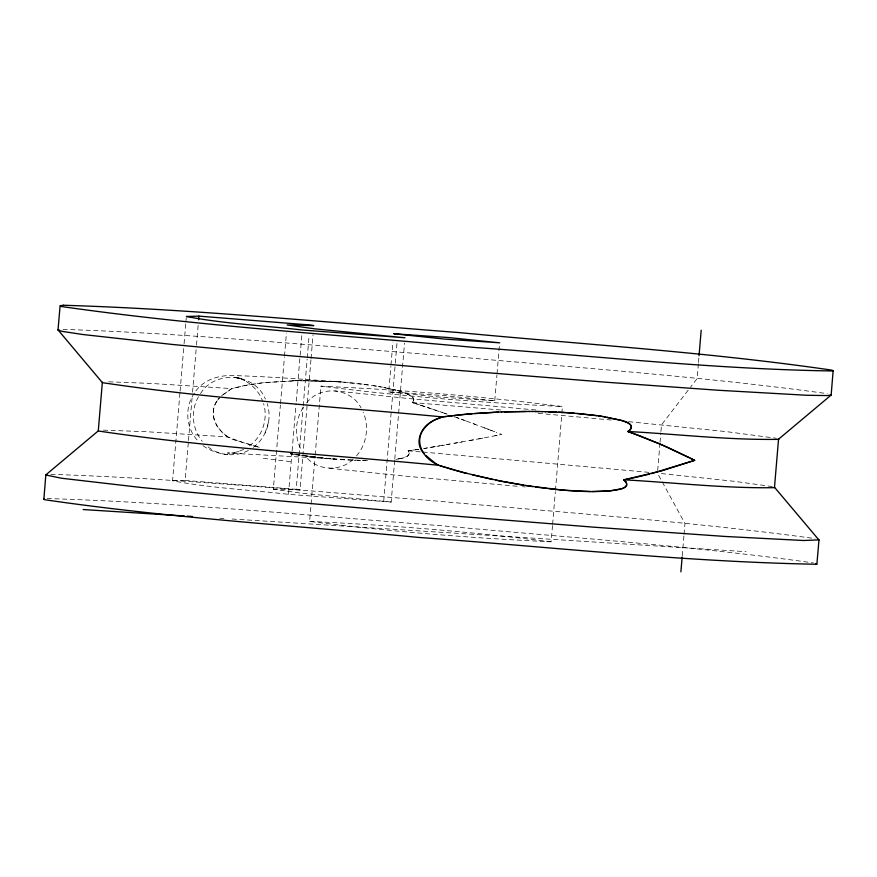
<?xml version="1.0" encoding="UTF-8"?>
<svg xmlns="http://www.w3.org/2000/svg" width="877" height="877" viewBox="0 0 877 877"><rect width="100%" height="100%" fill="white"/><g stroke="black" fill="none" stroke-linecap="round" stroke-linejoin="round"><path stroke-width="0.66" stroke-dasharray="4.38 3.29" d="M394.672 460.381L391.175 502.061L288.467 494.31C249.89 489.826 210.688 488.094 172.561 480.782L179.971 392.523M180.092 391.175L183.962 345.001M184.082 343.652L186.242 317.847M172.561 480.782L185.135 480.421L188.38 441.767M188.478 440.561L192.238 395.856M192.545 392.238L196.393 346.327M196.492 345.121L198.169 325.192M391.175 502.061L300.833 493.115L273.328 489.213L280.388 405.031M280.508 403.672L284.378 357.509M284.499 356.15L286.439 333.074M288.467 494.31L292.019 452.028M292.118 450.822L296.075 403.705M296.283 401.282L299.978 357.191M300.131 355.382L301.962 333.633M310.94 359.888L300.022 489.914L296.218 489.3L303.102 407.246M303.223 405.898L307.136 359.274M307.246 357.959L309.121 335.551M311.05 358.572L313.045 334.85M552.51 525.575L551.151 541.811C470.543 538.072 389.585 531.528 309.614 521.409L315.051 456.511M315.161 455.152L320.938 386.198C401.534 389.706 482.536 396.459 562.508 406.511C481.901 402.773 400.953 396.229 320.982 386.11M388.73 391.931L443.334 395.505L494.88 400.8L440.155 397.117L388.73 391.931L390.879 366.312M390.989 364.964L392.918 342.03M383.709 501.162L395.078 365.862M395.297 363.231L396.952 343.455M394.782 459.033L398.509 414.613M398.629 413.264L404.527 343.039M494.76 400.69L496.919 375.071M497.029 373.723L499.517 344.058M552.62 524.227L555.327 491.756M555.448 490.407L561.762 414.657M561.883 413.297L562.442 406.533M657.673 470.489L659.932 443.652M660.041 442.304L660.83 432.909M660.94 431.572L661.51 424.852L689.673 388.237M682.251 555.722L683.95 535.584M684.06 534.246L684.959 523.503L657.454 473.174M698.377 363.78L697.138 378.546L690.506 387.163M698.487 362.431L699.046 355.722M253.289 447.314C266.597 437.656 272.396 419.195 267.178 403.628M268.537 422.111L265.073 433.03M198.498 396.755C190.484 410.502 191.964 429.028 202.247 441.208M303.234 407.367C294.858 420.138 294.146 437.579 301.809 450.844M194.475 393.082C184.06 407.52 185.99 429.237 198.728 441.635M217.156 400.888C212.672 407.213 211.938 415.862 215.358 422.835M446.13 413.801L412.245 402.51L413.834 399.386L411.85 396.404L406.018 393.313L396.799 390.364M200.515 393.565C215.336 369.579 254.845 373.218 265.38 399.057M413.034 401.644L413.834 399.616L413.122 397.676L407.268 393.839L395.68 390.068L378.48 386.461M217.748 400.033L219.557 397.774C204.538 413.001 219.075 437.393 237.524 440.747M356.49 455.919C366.739 444.168 369.392 426.496 363.21 412.201M412.892 401.83L412.245 402.51L413.911 403.036M306.577 402.938C320.368 384.795 350.866 387.798 361.072 407.926M195.867 390.879C205.92 377.483 223.416 374.315 239.125 375.74C273.547 376.935 307.893 379.609 342.238 382.01L301.436 380.486L264.777 382.515L247.336 385.036L231.747 388.599L221.486 395.79M221.618 395.659L231.747 388.599L245.22 385.442L262.837 382.734L299.189 380.508L337.316 381.638M353.157 459.318C339.684 472.528 315.391 470.631 304.538 454.944M249.287 445.878C262.497 436.746 268.219 418.811 263.593 403.541M248.344 450.427C235.562 457.399 218.779 455.832 207.586 446.492M273.328 489.213L300.022 489.914M243.685 449.386L237.656 451.885L238.697 451.611L231.364 453.069L234.356 452.949L227.395 452.992L367.54 460.732M400.109 458.671C403.277 457.947 410.984 456.643 408.825 451.776M494.88 435.792L497.182 435.343M484.433 437.809L501.797 434.444L496.294 432.328M423.47 448.575L480.98 438.467M478.612 438.928L485.617 437.579M469.348 440.66L474.008 439.783M459.647 442.447L462.168 441.986M399.408 458.803L395.955 459.351M454.604 443.356L457.125 442.896M447.04 444.683L449.561 444.244M441.986 445.549L444.507 445.121M436.921 446.404L439.454 445.987M434.4 446.821L429.335 447.643M424.26 448.443L426.792 448.048M417.967 449.408L418.757 449.287L408.178 450.833L409.285 453.837L407.432 456.193L402.664 458.079L395.549 459.416M417.178 449.528L411.664 450.339M410.798 450.46L408.178 450.833L408.715 451.578M309.614 521.409C390.232 525.148 471.179 531.692 551.151 541.811M62.991 329.379C190.145 333.446 316.915 345.922 443.74 355.623C571.607 367.342 699.912 376.156 827.154 393.62M50.811 474.347C177.976 478.403 304.747 490.89 431.572 500.581C559.438 512.3 687.732 521.124 814.985 538.588M292.556 380.651L335.694 381.528M47.161 498.542C179.018 502.51 310.436 515.775 441.931 525.783C565.829 537.327 690.21 545.626 813.461 562.924M108.737 381.813L150.482 383.402L231.747 388.599M103.376 430.125L146.426 431.714L227.691 436.921L242.512 442.447L259.34 447.314M365.49 460.71L362.212 460.655M360.568 460.611L357.268 460.524M353.957 460.403L355.613 460.458M352.291 460.337L332.131 459.033M219.82 518.219L223.92 518.482M232.12 519.009L746.075 551.677M336.373 381.572L342.238 382.01M338.062 381.692L338.621 381.736M339.739 381.813L340.868 381.901M185.135 480.421L296.218 489.3M341.427 381.944L371.815 385.387M412.245 402.51L500.657 410.008M408.178 450.833L421.618 451.951M422.966 452.061L649.55 472.407M535.803 409.976L409.088 398.575L334.74 390.824M331.572 458.978L330.443 458.89M517.079 486.242L402.598 475.893L328.25 468.132M522.517 486.713L525.235 486.943M343.85 382.142L348.761 382.58M538.215 413.319L614.229 420.291M329.335 458.792L329.895 458.835M328.217 458.682L327.11 458.583M628.634 421.662L726.408 431.627L776.32 438.27M310.348 456.742L335.748 459.318L290.32 453.793M325.992 458.474L301.184 455.503M350.471 382.745L362.026 384.027M661.368 473.569L734.893 481.374L772.264 486.592M263.363 458.353L291.065 461.686M363.769 384.247L382.427 387.174M307.674 456.402L290.375 453.771M295.878 454.703L298.794 455.141M373.459 385.639L376.792 386.176M294.924 454.549L291.087 453.924M227.428 454.56L227.954 454.659C218.91 453.584 209.877 450.986 202.576 445.319M383.512 387.382L385.716 387.809M241.46 378.59L237.645 377.801L244.639 380.465L243.696 380.004C252.225 384.521 259.395 391.92 262.585 401.129M386.91 388.051L395.944 390.133M257.454 446.821L237.875 440.868M415.172 403.431L419.381 404.779M420.894 405.273L426.189 407.005M427.702 407.498L430.136 408.32M432.569 409.131L442.271 412.464M444.694 413.308L447.117 414.152M454.363 416.728L468.559 421.881M456.774 417.595L459.186 418.461M461.587 419.338L463.999 420.215M466.4 421.103L492.995 431.067M473.076 423.569L475.301 424.391M488.588 429.39L484.17 427.724M490.78 430.223L497.402 432.756M227.691 436.921L222.33 432.427L217.682 426.935M217.167 426.156L215.742 423.646M234.455 377.34L240.769 378.458L234.455 377.34"/><path stroke-width="1.32" d="M43.85 499.309L45.845 474.874L98.279 430.892L102.335 382.569L58.025 329.916L60.085 306.029M833.15 370.631L831.155 395.056L778.173 439.52M198.63 319.754L198.926 316.126L310.009 325.005L313.813 325.619L287.119 324.928L314.624 328.82L404.966 337.766L302.269 330.015C263.681 325.542 224.479 323.81 186.362 316.487L198.926 316.126M680.903 571.826L682.142 557.059M699.046 355.722L701.194 330.223M778.557 438.949L774.501 487.272L818.975 540.024L816.915 563.911M629.16 430.684C638.566 420.565 611.686 419.283 606.95 417.156M630.475 429.598C634.52 424.391 625.268 421.771 621.541 420.554M630.223 429.84L627.91 431.484L659.296 443.674L688.796 457.377M628.919 430.859L627.91 431.484L634.29 433.764M439.552 418.099C411.872 426.748 414.35 455.273 439.3 465.523M58.891 329.642L57.959 330.048L62.015 331.353L82.635 334.488L171.793 344.398L284.74 355.251L445.428 369.349L605.963 382.208L718.57 390.276L807.125 395.286L827.395 395.571L831.21 394.924M46.711 474.6L45.79 475.005L61.686 478.261L140.769 487.426L272.572 500.219L433.26 514.317L593.795 527.176L725.158 536.461L803.617 540.506L819.041 539.892L817.989 539.322M440.517 417.693C425.444 421.673 410.721 440.32 424.534 454.012M440.429 417.726L441.482 417.299M441.438 417.309L443.4 416.783M651.194 473.668L694.65 460.359L690.276 458.123M649.221 474.172L636.296 477.231M635.485 477.406L631.363 478.294M630.541 478.469L626.375 479.313M624.742 480.607L623.854 479.807L661.368 470.949L694.65 460.359L666.63 446.886L639.771 435.814M625.542 479.478L623.854 479.807L626.441 482.756L626.759 485.266L625.202 487.097L622.221 488.555L610.447 490.813L592.085 491.537M615.698 490.122C619.71 489.377 629.182 488.061 626.057 482.131M615.051 490.232C592.94 493.027 570.543 490.945 548.476 488.653M444.343 416.663L446.25 416.411M447.215 416.29L450.087 415.928M451.041 415.819L452.96 415.588M453.924 415.479L455.854 415.26M456.818 415.161L459.756 414.843M460.666 414.755L463.396 414.481M498.476 412.069L468.45 414.01L442.447 416.915C329.149 406.029 215.128 399.517 102.543 382.69L102.379 382.24M463.856 414.437L465.227 414.306M466.147 414.218L471.979 413.714M474.906 413.473L501.83 411.927M501.348 411.949L529.456 411.456M504.286 411.839L526.189 411.456M528.623 411.445L532.712 411.466M531.955 411.466L539.191 411.554M590.638 491.526L565.818 490.342M535.277 411.488L542.414 411.609M541.898 411.609L545.637 411.697M545.198 411.686L565.161 412.552M548.487 411.784L556.522 412.091M558.342 412.179L566.816 412.65M565.709 412.585L569.403 412.826M83.129 509.537L184.28 515.961M187.009 516.136L192.48 516.487M567.375 412.683L567.923 412.727M568.471 412.76L574.183 413.177M570.127 412.87L572.856 413.078M627.91 431.484C678.118 434.192 728.436 440.177 778.721 439.344L778.436 438.884M623.854 479.807C674.062 482.514 724.38 488.5 774.654 487.667L774.38 487.206M573.405 413.111L600.844 416.147L620.927 420.368M564.185 490.21L565.27 490.298M563.637 490.166L561.982 490.024M577.34 413.44L597.018 415.588M561.433 489.98L525.729 485.573M546.875 488.467L535.562 487.02M598.454 415.797L601.271 416.213M532.887 486.636L502.685 481.528L472.659 474.906M602.685 416.432L605.525 416.904M523.262 485.178L495.615 480.114M492.808 479.522L463.538 472.571L438.39 465.238C325.093 454.352 211.061 447.84 98.487 431.013L98.323 430.563M466.959 473.47L459.077 471.366M458.189 471.124L455.536 470.39M454.089 469.973L452.258 469.458M451.326 469.184L446.678 467.814M445.746 467.529L443.905 466.97M442.984 466.685L440.221 465.819M635.08 434.06L638.993 435.518M436.625 464.152L437.502 464.7M435.737 463.582L425.937 455.591M815.961 563.483L816.838 564.251C683.961 561.85 551.392 546.985 418.833 537.437C294.135 525.586 168.779 517.847 44.804 499.737L43.927 498.969M624.994 480.87L625.849 481.846M63.396 305.251L60.162 305.678L61.039 306.457C198.301 326.112 336.998 334.685 475.038 347.489C594.277 355.788 713.549 369.228 833.073 370.971L832.196 370.193C708.221 352.094 582.865 344.343 458.167 332.504C326.672 322.495 195.242 309.23 63.396 305.251M393.926 333.775L445.023 339.125L499.747 342.819L448.202 337.524L393.926 333.775"/></g></svg>
